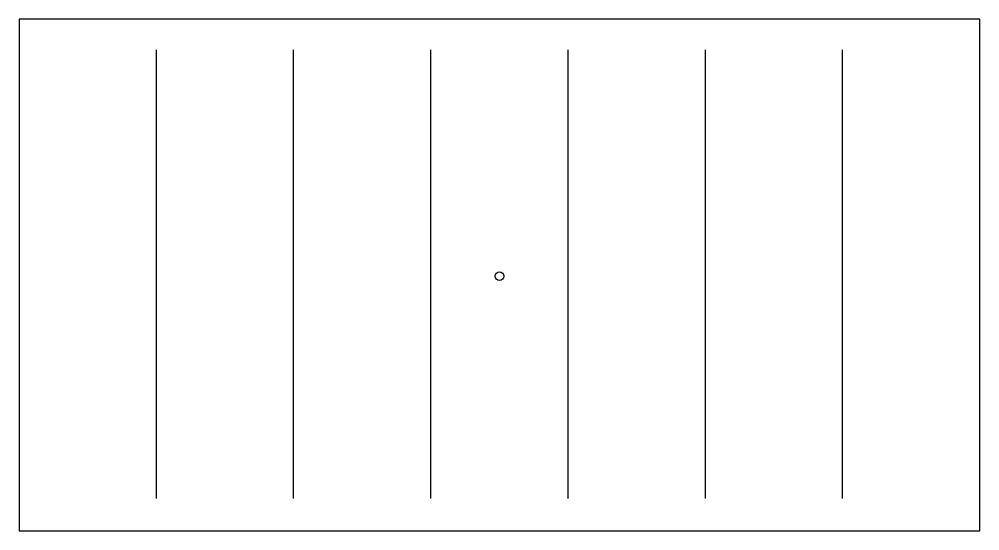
# Model space of a CAD drawing. Header units: millimetres. Extents: x 0 to 2000, y 0 to 1065.
import ezdxf

# ---------------------------------------------------------------- set-up
doc = ezdxf.new("R2010")
doc.units = ezdxf.units.MM
doc.layers.add('CORTE', color=7, linetype='Continuous')
doc.layers.add('GRAVACAO', color=3, linetype='Continuous')

msp = doc.modelspace()

# ---------------------------------------------------------------- linework, layer by layer
at = {"layer": 'CORTE'}
msp.add_lwpolyline([(0, 0), (2000, 0), (2000, 1065), (0, 1065)], close=True, dxfattribs=at)
msp.add_circle((1000, 530), 9, dxfattribs=at)
at = {"layer": 'GRAVACAO'}
for p, q in [((285.7, 67), (285.7, 1001)), ((571.4, 67), (571.4, 1001)), ((857.1, 67), (857.1, 1001)), ((1142.9, 67), (1142.9, 1001)), ((1428.6, 67), (1428.6, 1001)), ((1714.3, 67), (1714.3, 1001))]:
    msp.add_line(p, q, dxfattribs=at)

doc.saveas('drawing.dxf')
